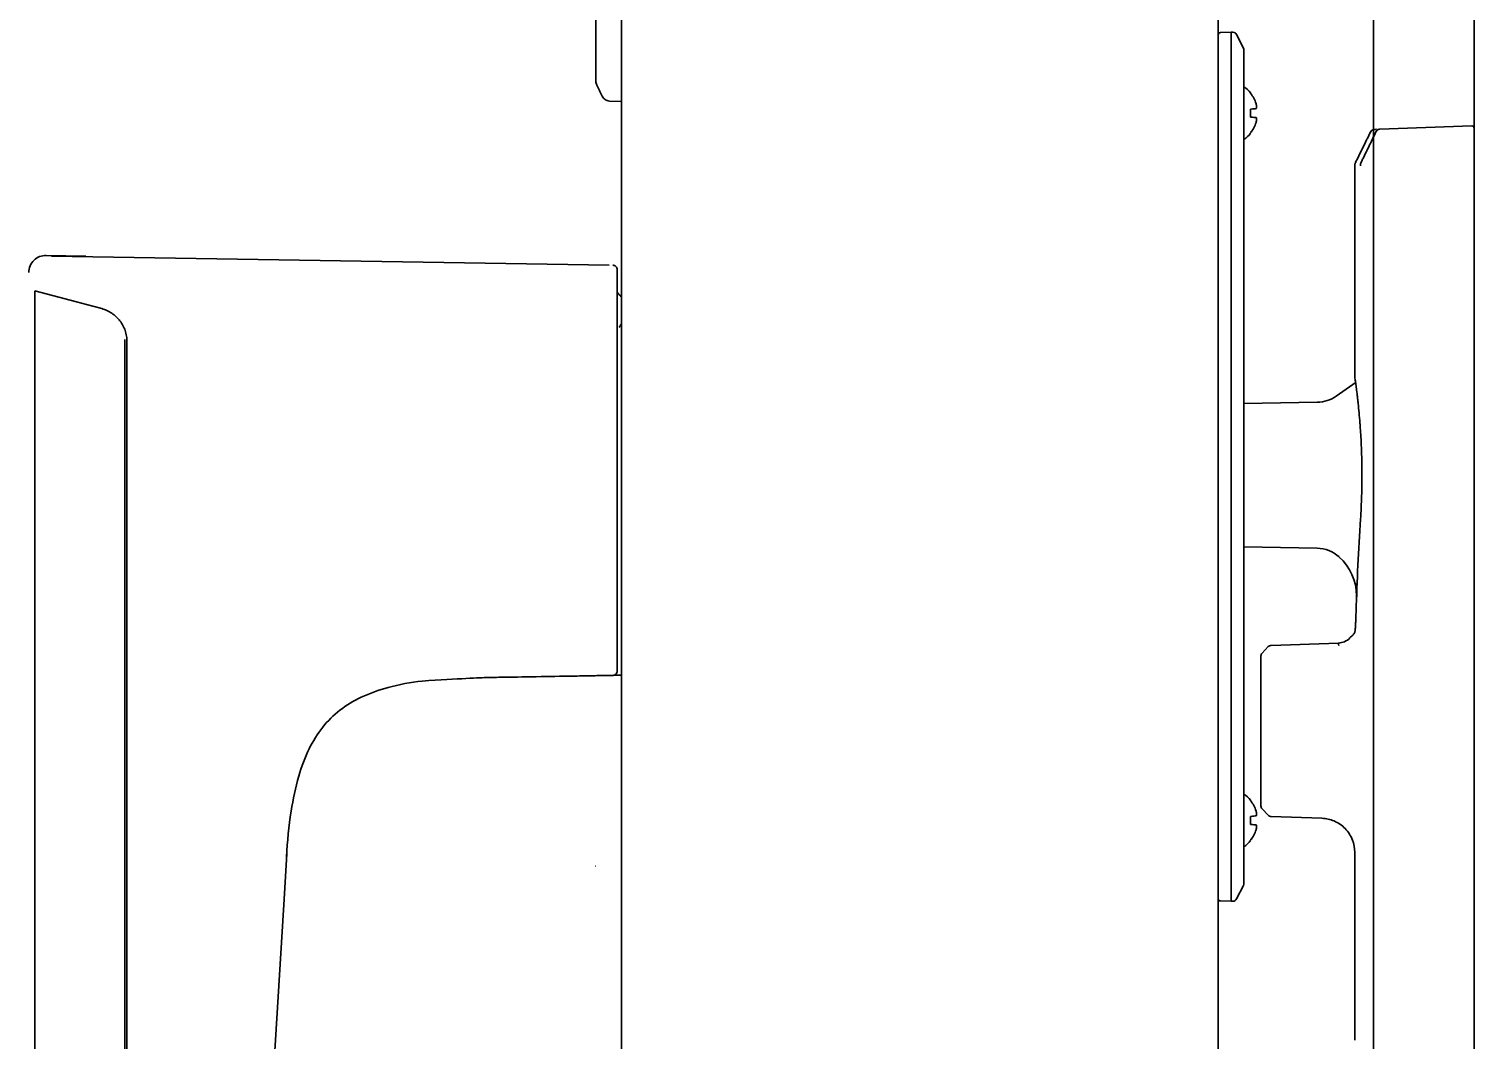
# Model space of a CAD drawing. Header units: inches. Extents: x 786 to 5593, y 691 to 5453.
# Drawn here: x 2058.7 to 2228.2, y 3323.3 to 3441.9 of the extents above; entities that cross this region are included whole.
import ezdxf

# ---------------------------------------------------------------- set-up
doc = ezdxf.new("R2010")
doc.units = ezdxf.units.IN
doc.layers.add('1', color=7, linetype='Continuous', true_color=0xffffff)

msp = doc.modelspace()

# ---------------------------------------------------------------- linework, layer by layer
at = {"layer": '1', "color": 7, "linetype": 'Continuous', "lineweight": 35}
for p, q in [((2128.22, 2811.65), (2128.22, 3926.16)), ((2198.22, 2811.65), (2198.22, 3926.16)), ((2228.22, 2767.25), (2228.22, 3912.86)), ((2216.42, 3881.66), (2216.42, 3221.73)), ((2125.22, 3437.47), (2125.22, 3444.79)), ((2198.46, 3441.52), (2199.72, 3441.57)), ((2199.72, 3441.57), (2199.72, 3435.57)), ((2199.72, 3441.57), (2199.93, 3441.56)), ((2201.16, 3439.69), (2200.36, 3441.28)), ((2201.22, 3439.42), (2201.22, 3435.57)), ((2125.16, 3437.94), (2125.22, 3437.94)), ((2199.72, 3435.57), (2199.72, 3345.57)), ((2201.22, 3435.57), (2201.22, 3345.57)), ((2202.01, 3434.39), (2202.01, 3434.44)), ((2128.22, 3433.41), (2126.81, 3433.48)), ((2217.16, 3430.18), (2227.96, 3430.56)), ((2214.22, 3425.85), (2214.22, 3401.16)), ((2060.75, 3415.37), (2065.41, 3415.29)), ((2061.38, 3415.29), (2126.78, 3414.21)), ((2064.29, 3409.91), (2059.42, 3411.22)), ((2059.42, 3235.52), (2059.42, 3411.22)), ((2064.29, 3409.91), (2065.46, 3409.6)), ((2067.26, 3409.12), (2065.46, 3409.6)), ((2069.97, 3405.51), (2069.97, 3241.09)), ((2069.99, 3405.51), (2069.99, 3241.09)), ((2070.22, 3405.25), (2070.22, 3240.78)), ((2214.37, 3400.48), (2212.05, 3398.86)), ((2209.83, 3398.13), (2201.22, 3397.98)), ((2127.72, 3388.94), (2127.72, 3392.19)), ((2201.22, 3381.15), (2209.8, 3381)), ((2214.43, 3375.13), (2214.43, 3376.45)), ((2212.3, 3369.88), (2204.42, 3369.61)), ((2203.22, 3350.77), (2203.22, 3368.36)), ((2204.08, 3369.46), (2203.36, 3368.71)), ((2202.01, 3351.39), (2202.01, 3351.44)), ((2203.36, 3350.42), (2204.08, 3349.68)), ((2204.42, 3349.52), (2210.36, 3349.32)), ((2088.64, 3339.83), (2088.97, 3345.14)), ((2199.72, 3345.57), (2199.72, 3339.57)), ((2201.22, 3341.71), (2201.22, 3345.57)), ((2214.22, 3345.32), (2214.22, 3323.29)), ((2125.16, 3343.7), (2125.22, 3343.7)), ((2200.36, 3339.85), (2201.16, 3341.44)), ((2083.04, 3248.17), (2088.64, 3339.83)), ((2199.72, 3339.57), (2198.46, 3339.61)), ((2199.93, 3339.57), (2199.72, 3339.57))]:
    msp.add_line(p, q, dxfattribs=at)
for centre, radius, start, end in [((2198.47, 3441.27), 0.25, 92, 180), ((2199.91, 3441.06), 0.5, 26.5651, 88), ((2200.62, 3439.42), 0.6, 0, 26.5651), ((2199.12, 3432.07), 3.74, 39.3865, 55.8441), ((2199.12, 3432.07), 3.74, 304.1559, 320.6449), ((2216.54, 3429.66), 0.5, 92, 153.8689), ((2227.97, 3430.31), 0.25, 0, 92), ((2060.72, 3413.37), 2, 89, 180), ((2209.76, 3402.13), 4, 271, 305), ((2209.73, 3377), 4, 48.1451, 89), ((2208.33, 3375.43), 6.1, 0, 48.1451), ((2203.72, 3368.36), 0.5, 136, 180), ((2204.44, 3369.11), 0.5, 92, 136), ((2199.12, 3349.07), 3.74, 39.3865, 55.8441), ((2203.72, 3350.77), 0.5, 180, 224), ((2204.44, 3350.02), 0.5, 224, 268), ((2199.12, 3349.07), 3.74, 304.1559, 320.6449), ((2200.62, 3341.71), 0.6, 333.4349, 0), ((2198.47, 3339.86), 0.25, 180, 268), ((2199.91, 3340.07), 0.5, 272, 333.4349)]:
    msp.add_arc(centre, radius, start, end, dxfattribs=at)
for centre, major_axis, ratio, start_param, end_param in [((2199.1, 3432.07), (0.87, 3.62), 0.997235, 5.247399, 5.62012), ((2199.1, 3432.36), (3.72, 0.27), 0.017407, 5.611261, 5.983982), ((2199.06, 3432.32), (3.6, 0.81), 0.902278, 6.178468, 6.295334), ((2199.06, 3432.62), (3.67, 0.38), 0.420739, 6.027806, 6.144672), ((2199.1, 3431.77), (-3.72, 0.27), 0.017407, 3.440796, 3.813517), ((2199.1, 3432.06), (-0.87, 3.62), 0.997235, 3.804658, 4.177379), ((2199.06, 3431.51), (-3.67, 0.38), 0.420739, 3.280106, 3.396972), ((2199.06, 3431.81), (-3.6, 0.81), 0.902278, 3.129444, 3.24631), ((2294.35, 3369.71), (4.14, 161.11), 0.496689, 1.492164, 1.559574), ((2199.1, 3349.07), (0.87, 3.62), 0.997235, 5.247399, 5.62012), ((2199.1, 3349.36), (3.72, 0.27), 0.017407, 5.611261, 5.983982), ((2199.06, 3349.32), (3.6, 0.81), 0.902278, 6.178468, 6.295334), ((2199.06, 3349.62), (3.67, 0.38), 0.420739, 6.027806, 6.144672), ((2199.1, 3348.77), (-3.72, 0.27), 0.017407, 3.440796, 3.813517), ((2199.1, 3349.06), (-0.87, 3.62), 0.997235, 3.804658, 4.177379), ((2199.06, 3348.51), (-3.67, 0.38), 0.420739, 3.280106, 3.396972), ((2199.06, 3348.81), (-3.6, 0.81), 0.902278, 3.129444, 3.24631)]:
    msp.add_ellipse(centre, major_axis=major_axis, ratio=ratio, start_param=start_param, end_param=end_param, dxfattribs=at)
for points, knots in [([(2125.22, 3435.79), (2125.22, 3435.79), (2125.22, 3435.8), (2125.22, 3435.81), (2125.22, 3435.81), (2125.22, 3435.83), (2125.22, 3435.83), (2125.22, 3435.84), (2125.22, 3435.85), (2125.22, 3435.87), (2125.22, 3435.89), (2125.22, 3435.93), (2125.22, 3435.95), (2125.22, 3435.99), (2125.22, 3436.02), (2125.22, 3436.1), (2125.22, 3436.16), (2125.22, 3436.27), (2125.22, 3436.31), (2125.22, 3436.37), (2125.22, 3436.39), (2125.22, 3436.43), (2125.22, 3436.45), (2125.22, 3436.56), (2125.22, 3436.66), (2125.22, 3436.81), (2125.22, 3436.86), (2125.22, 3436.97), (2125.22, 3437.03), (2125.22, 3437.15), (2125.22, 3437.21), (2125.22, 3437.33), (2125.22, 3437.4), (2125.22, 3437.47)], [0, 0, 0, 0, 0.0625, 0.0625, 0.125, 0.125, 0.15625, 0.15625, 0.1875, 0.1875, 0.25, 0.25, 0.3125, 0.3125, 0.375, 0.375, 0.5, 0.5, 0.5625, 0.5625, 0.59375, 0.59375, 0.625, 0.625, 0.75, 0.75, 0.8125, 0.8125, 0.875, 0.875, 0.9375, 0.9375, 1, 1, 1, 1]), ([(2125.22, 3435.79), (2125.22, 3435.72), (2125.23, 3435.64), (2125.26, 3435.5), (2125.29, 3435.42), (2125.32, 3435.36)], [0, 0, 0, 0, 0.5, 0.5, 1, 1, 1, 1]), ([(2125.96, 3434.04), (2126, 3433.96), (2126.05, 3433.89), (2126.17, 3433.75), (2126.23, 3433.69), (2126.38, 3433.6), (2126.46, 3433.56), (2126.63, 3433.5), (2126.72, 3433.49), (2126.81, 3433.48)], [0, 0, 0, 0, 0.25, 0.25, 0.5, 0.5, 0.75, 0.75, 1, 1, 1, 1]), ([(2202.01, 3431.6), (2202.01, 3431.64), (2202.01, 3431.68), (2202.01, 3431.75), (2202.01, 3431.79), (2202.01, 3431.87), (2202.01, 3431.91), (2202.01, 3431.99), (2202.01, 3432.03), (2202.01, 3432.14), (2202.01, 3432.22), (2202.01, 3432.34), (2202.01, 3432.38), (2202.01, 3432.46), (2202.01, 3432.5), (2202.01, 3432.53)], [0, 0, 0, 0, 0.125, 0.125, 0.25, 0.25, 0.375, 0.375, 0.5, 0.5, 0.75, 0.75, 0.875, 0.875, 1, 1, 1, 1]), ([(2216.52, 3430.16), (2216.52, 3430.16), (2216.52, 3430.16), (2216.52, 3430.16), (2216.52, 3430.16), (2216.54, 3430.16), (2216.59, 3430.16), (2216.63, 3430.16), (2216.7, 3430.16), (2216.73, 3430.17), (2216.76, 3430.17)], [0, 0, 0, 0, 0.000204, 0.000204, 0.204057, 0.407909, 0.407909, 0.815615, 0.815615, 1, 1, 1, 1]), ([(2216.73, 3429.9), (2216.75, 3429.94), (2216.78, 3429.98), (2216.83, 3430.05), (2216.87, 3430.08), (2216.94, 3430.12), (2216.98, 3430.14), (2217.07, 3430.17), (2217.11, 3430.18), (2217.16, 3430.18)], [0, 0, 0, 0, 0.25, 0.25, 0.5, 0.5, 0.75, 0.75, 1, 1, 1, 1]), ([(2214.98, 3426.31), (2214.95, 3426.24), (2214.92, 3426.17), (2214.89, 3426.02), (2214.88, 3425.95), (2214.88, 3425.87)], [0, 0, 0, 0, 0.5, 0.5, 1, 1, 1, 1]), ([(2127.49, 3414.13), (2127.48, 3414.14), (2127.45, 3414.15), (2127.39, 3414.18), (2127.32, 3414.2), (2127.26, 3414.21), (2127.22, 3414.21)], [0, 0, 0, 0, 0.345049, 0.553438, 0.718544, 1, 1, 1, 1]), ([(2127.72, 3413.71), (2127.72, 3413.77), (2127.7, 3413.9), (2127.58, 3414.07), (2127.41, 3414.19), (2127.29, 3414.21), (2127.23, 3414.21)], [0, 0, 0, 0, 0.253123, 0.506246, 0.759369, 1, 1, 1, 1]), ([(2127.72, 3392.19), (2127.72, 3392.22), (2127.72, 3392.27), (2127.72, 3392.34), (2127.72, 3392.42), (2127.72, 3392.49), (2127.72, 3392.56), (2127.72, 3392.64), (2127.72, 3392.71), (2127.72, 3392.78), (2127.72, 3392.85), (2127.72, 3392.93), (2127.72, 3393), (2127.72, 3393.07), (2127.72, 3393.14), (2127.72, 3393.21), (2127.72, 3393.28), (2127.72, 3393.35), (2127.72, 3393.42), (2127.72, 3393.49), (2127.72, 3393.56), (2127.72, 3393.63), (2127.72, 3393.7), (2127.72, 3393.77), (2127.72, 3393.83), (2127.72, 3393.9), (2127.72, 3393.97), (2127.72, 3394.03), (2127.72, 3394.1), (2127.72, 3394.17), (2127.72, 3394.23), (2127.72, 3394.3), (2127.72, 3394.36), (2127.72, 3394.43), (2127.72, 3394.49), (2127.72, 3394.56), (2127.72, 3394.62), (2127.72, 3394.69), (2127.72, 3394.75), (2127.72, 3394.81), (2127.72, 3394.87), (2127.72, 3394.94), (2127.72, 3395), (2127.72, 3395.06), (2127.72, 3395.12), (2127.72, 3395.18), (2127.72, 3395.24), (2127.72, 3395.3), (2127.72, 3395.36), (2127.72, 3395.42), (2127.72, 3395.48), (2127.72, 3395.54), (2127.72, 3395.6), (2127.72, 3395.66), (2127.72, 3395.72), (2127.72, 3395.77), (2127.72, 3395.83), (2127.72, 3395.89), (2127.72, 3395.94), (2127.72, 3396), (2127.72, 3396.06), (2127.72, 3396.11), (2127.72, 3396.17), (2127.72, 3396.22), (2127.72, 3396.28), (2127.72, 3396.33), (2127.72, 3396.39), (2127.72, 3396.44), (2127.72, 3396.49), (2127.72, 3396.55), (2127.72, 3396.6), (2127.72, 3396.65), (2127.72, 3396.7), (2127.72, 3396.75), (2127.72, 3396.81), (2127.72, 3396.86), (2127.72, 3396.91), (2127.72, 3396.96), (2127.72, 3397.01), (2127.72, 3397.06), (2127.72, 3397.11), (2127.72, 3397.16), (2127.72, 3397.21), (2127.72, 3397.25), (2127.72, 3397.3), (2127.72, 3397.35), (2127.72, 3397.4), (2127.72, 3397.44), (2127.72, 3397.49), (2127.72, 3397.54), (2127.72, 3397.58), (2127.72, 3397.63), (2127.72, 3397.68), (2127.72, 3397.72), (2127.72, 3397.77), (2127.72, 3397.81), (2127.72, 3397.85), (2127.72, 3397.9), (2127.72, 3397.94), (2127.72, 3397.99), (2127.72, 3398.03), (2127.72, 3398.07), (2127.72, 3398.11), (2127.72, 3398.16), (2127.72, 3398.2), (2127.72, 3398.24), (2127.72, 3398.28), (2127.72, 3398.32), (2127.72, 3398.36), (2127.72, 3398.4), (2127.72, 3398.44), (2127.72, 3398.48), (2127.72, 3398.52), (2127.72, 3398.56), (2127.72, 3398.6), (2127.72, 3398.63), (2127.72, 3398.67), (2127.72, 3398.71), (2127.72, 3398.75), (2127.72, 3398.78), (2127.72, 3398.82), (2127.72, 3398.86), (2127.72, 3398.89), (2127.72, 3398.93), (2127.72, 3398.96), (2127.72, 3399), (2127.72, 3399.03), (2127.72, 3399.07), (2127.72, 3399.1), (2127.72, 3399.13), (2127.72, 3399.17), (2127.72, 3399.2), (2127.72, 3399.23), (2127.72, 3399.27), (2127.72, 3399.3), (2127.72, 3399.33), (2127.72, 3399.36), (2127.72, 3399.39), (2127.72, 3399.42), (2127.72, 3399.46), (2127.72, 3399.49), (2127.72, 3399.52), (2127.72, 3399.55), (2127.72, 3399.57), (2127.72, 3399.6), (2127.72, 3399.63), (2127.72, 3399.66), (2127.72, 3399.69), (2127.72, 3399.72), (2127.72, 3399.74), (2127.72, 3399.77), (2127.72, 3399.8), (2127.72, 3399.83), (2127.72, 3399.85), (2127.72, 3399.88), (2127.72, 3399.9), (2127.72, 3399.93), (2127.72, 3399.95), (2127.72, 3399.98), (2127.72, 3400), (2127.72, 3400.03), (2127.72, 3400.05), (2127.72, 3400.08), (2127.72, 3400.1), (2127.72, 3400.12), (2127.72, 3400.14), (2127.72, 3400.17), (2127.72, 3400.19), (2127.72, 3400.21), (2127.72, 3400.23), (2127.72, 3400.25), (2127.72, 3400.27), (2127.72, 3400.29), (2127.72, 3400.32), (2127.72, 3400.34), (2127.72, 3400.36), (2127.72, 3400.37), (2127.72, 3400.39), (2127.72, 3400.65), (2127.72, 3401.13), (2127.72, 3401.8), (2127.72, 3402.4), (2127.72, 3402.93), (2127.72, 3403.4), (2127.72, 3403.81), (2127.72, 3404.21), (2127.72, 3404.6), (2127.72, 3404.99), (2127.72, 3405.37), (2127.72, 3405.73), (2127.72, 3406.07), (2127.72, 3406.39), (2127.72, 3406.69), (2127.72, 3406.97), (2127.72, 3407.23), (2127.72, 3407.55), (2127.72, 3407.91), (2127.72, 3408.32), (2127.72, 3408.71), (2127.72, 3409.1), (2127.72, 3409.47), (2127.72, 3409.82), (2127.72, 3410.13), (2127.72, 3410.4), (2127.72, 3410.63), (2127.72, 3410.86), (2127.72, 3411.08), (2127.72, 3411.3), (2127.72, 3411.52), (2127.72, 3411.73), (2127.72, 3411.93), (2127.72, 3412.13), (2127.72, 3412.35), (2127.72, 3412.6), (2127.72, 3412.85), (2127.72, 3413.1), (2127.72, 3413.25), (2127.72, 3413.33), (2127.72, 3413.35), (2127.72, 3413.37), (2127.72, 3413.39), (2127.72, 3413.4), (2127.72, 3413.42), (2127.72, 3413.44), (2127.72, 3413.45), (2127.72, 3413.47), (2127.72, 3413.49), (2127.72, 3413.5), (2127.72, 3413.52), (2127.72, 3413.53), (2127.72, 3413.55), (2127.72, 3413.56), (2127.72, 3413.57), (2127.72, 3413.59), (2127.72, 3413.6), (2127.72, 3413.61), (2127.72, 3413.62), (2127.72, 3413.63), (2127.72, 3413.64), (2127.72, 3413.65), (2127.72, 3413.66), (2127.72, 3413.67), (2127.72, 3413.68), (2127.72, 3413.68), (2127.72, 3413.69), (2127.72, 3413.69), (2127.72, 3413.7), (2127.72, 3413.7), (2127.72, 3413.71), (2127.72, 3413.71), (2127.72, 3413.71), (2127.72, 3413.71), (2127.72, 3413.71)], [0, 0, 0, 0, 0.002231, 0.004452, 0.006664, 0.008866, 0.011059, 0.013243, 0.015418, 0.017583, 0.01974, 0.021886, 0.024024, 0.026152, 0.028271, 0.030381, 0.032481, 0.034573, 0.036655, 0.038727, 0.040791, 0.042845, 0.04489, 0.046926, 0.048953, 0.05097, 0.052978, 0.054977, 0.056967, 0.058947, 0.060919, 0.062881, 0.064834, 0.066778, 0.068712, 0.070637, 0.072554, 0.07446, 0.076358, 0.078247, 0.080126, 0.081996, 0.083857, 0.085709, 0.087552, 0.089386, 0.09121, 0.093025, 0.094831, 0.096628, 0.098416, 0.100194, 0.101963, 0.103724, 0.105475, 0.107217, 0.108949, 0.110673, 0.112387, 0.114093, 0.115789, 0.117476, 0.119153, 0.120822, 0.122481, 0.124132, 0.125773, 0.127405, 0.129028, 0.130642, 0.132246, 0.133842, 0.135428, 0.137005, 0.138573, 0.140132, 0.141681, 0.143221, 0.144753, 0.146274, 0.147787, 0.149291, 0.150785, 0.15227, 0.153746, 0.155213, 0.156671, 0.158119, 0.159558, 0.160988, 0.162409, 0.163821, 0.165223, 0.166616, 0.168, 0.169374, 0.17074, 0.172096, 0.173443, 0.174781, 0.176109, 0.177429, 0.178739, 0.18004, 0.181331, 0.182613, 0.183887, 0.18515, 0.186405, 0.187651, 0.188887, 0.190114, 0.191331, 0.19254, 0.193739, 0.194929, 0.19611, 0.197281, 0.198443, 0.199596, 0.20074, 0.201875, 0.203, 0.204116, 0.205223, 0.20632, 0.207408, 0.208488, 0.209557, 0.210618, 0.211669, 0.212711, 0.213744, 0.214768, 0.215782, 0.216787, 0.217783, 0.218769, 0.219747, 0.220715, 0.221674, 0.222623, 0.223563, 0.224495, 0.225416, 0.226329, 0.227232, 0.228127, 0.229011, 0.229887, 0.230753, 0.231611, 0.232459, 0.233297, 0.234127, 0.234947, 0.235758, 0.23656, 0.237352, 0.238135, 0.238909, 0.239674, 0.24043, 0.241176, 0.241913, 0.242641, 0.243359, 0.244069, 0.244769, 0.24546, 0.246142, 0.246814, 0.247477, 0.248131, 0.248776, 0.249411, 0.250038, 0.250655, 0.251263, 0.275223, 0.297239, 0.31731, 0.335451, 0.35169, 0.366041, 0.378509, 0.393601, 0.408191, 0.422266, 0.435818, 0.448837, 0.461317, 0.473254, 0.484643, 0.495483, 0.505772, 0.523934, 0.542027, 0.560075, 0.578102, 0.596118, 0.614129, 0.632141, 0.645139, 0.658368, 0.671821, 0.685487, 0.699354, 0.713425, 0.727704, 0.742195, 0.756903, 0.774799, 0.796006, 0.820536, 0.848409, 0.879653, 0.882608, 0.885592, 0.888604, 0.891645, 0.894714, 0.897811, 0.900937, 0.904092, 0.907275, 0.910486, 0.913726, 0.916994, 0.920291, 0.923616, 0.92697, 0.930352, 0.933762, 0.937201, 0.940668, 0.944164, 0.947688, 0.95124, 0.954821, 0.95843, 0.962068, 0.965734, 0.969428, 0.97315, 0.976901, 0.98068, 0.984488, 0.988323, 0.992187, 0.99608, 1, 1, 1, 1]), ([(2127.72, 3411.03), (2127.8, 3410.95), (2127.88, 3410.85), (2128.04, 3410.66), (2128.13, 3410.56), (2128.22, 3410.46)], [0, 0, 0, 0, 0.5, 0.5, 1, 1, 1, 1]), ([(2070.22, 3405.25), (2070.22, 3405.47), (2070.2, 3405.69), (2070.13, 3406.12), (2070.08, 3406.33), (2069.94, 3406.75), (2069.85, 3406.95), (2069.64, 3407.33), (2069.53, 3407.52), (2069.26, 3407.86), (2069.11, 3408.02), (2068.8, 3408.32), (2068.62, 3408.46), (2068.26, 3408.7), (2068.07, 3408.81), (2067.67, 3408.99), (2067.47, 3409.06), (2067.26, 3409.12)], [0, 0, 0, 0, 0.125, 0.125, 0.25, 0.25, 0.375, 0.375, 0.5, 0.5, 0.625, 0.625, 0.75, 0.75, 0.875, 0.875, 1, 1, 1, 1]), ([(2127.72, 3366.99), (2127.72, 3366.59), (2127.72, 3367.06), (2127.72, 3367.14), (2127.72, 3367.26), (2127.72, 3367.39), (2127.72, 3367.54), (2127.72, 3367.71), (2127.72, 3367.9), (2127.72, 3368.11), (2127.72, 3368.38), (2127.72, 3368.72), (2127.72, 3369.12), (2127.72, 3369.53), (2127.72, 3369.96), (2127.72, 3370.36), (2127.72, 3370.73), (2127.72, 3371.08), (2127.72, 3371.42), (2127.72, 3371.76), (2127.72, 3372.1), (2127.72, 3372.44), (2127.72, 3372.78), (2127.72, 3373.27), (2127.72, 3373.93), (2127.72, 3374.76), (2127.72, 3375.59), (2127.72, 3376.38), (2127.72, 3377.14), (2127.72, 3377.82), (2127.72, 3378.44), (2127.72, 3378.99), (2127.72, 3379.46), (2127.72, 3379.86), (2127.72, 3380.3), (2127.72, 3380.84), (2127.72, 3381.53), (2127.72, 3382.22), (2127.72, 3382.88), (2127.72, 3383.45), (2127.72, 3383.95), (2127.72, 3384.42), (2127.72, 3384.9), (2127.72, 3385.42), (2127.72, 3386.01), (2127.72, 3386.55), (2127.72, 3387.01), (2127.72, 3387.35), (2127.72, 3387.67), (2127.72, 3387.96), (2127.72, 3388.22), (2127.72, 3388.44), (2127.72, 3388.64), (2127.72, 3388.8), (2127.72, 3388.9), (2127.72, 3388.94), (2127.72, 3388.94), (2127.72, 3388.94), (2127.72, 3388.94), (2127.72, 3395.63), (2127.72, 3402.32), (2127.72, 3409.02)], [0, 0, 0, 0, 0.008528, 0.023671, 0.039558, 0.056192, 0.073567, 0.091674, 0.110498, 0.130019, 0.150213, 0.180483, 0.209545, 0.237452, 0.264247, 0.289964, 0.309205, 0.327931, 0.346124, 0.36377, 0.380858, 0.397386, 0.413354, 0.42876, 0.465745, 0.501193, 0.535171, 0.567658, 0.596376, 0.622197, 0.645117, 0.665138, 0.682276, 0.696542, 0.707942, 0.729414, 0.75316, 0.779204, 0.800858, 0.820141, 0.837031, 0.851511, 0.867036, 0.884438, 0.903717, 0.924882, 0.937284, 0.948672, 0.959048, 0.968413, 0.976764, 0.9841, 0.99042, 0.99572, 1, 1, 1, 1.000001, 1.000001, 1.000001, 1.653754, 1.653754, 1.653754, 1.653754]), ([(2214.22, 3401.18), (2214.22, 3401.18), (2214.22, 3401.18), (2214.22, 3401.18), (2214.22, 3401.18), (2214.22, 3401.17), (2214.23, 3401.14), (2214.23, 3401.12), (2214.24, 3401.03), (2214.26, 3400.93), (2214.28, 3400.75), (2214.29, 3400.68), (2214.31, 3400.57), (2214.31, 3400.52), (2214.32, 3400.44), (2214.33, 3400.4), (2214.36, 3400.17), (2214.39, 3399.96), (2214.45, 3399.48), (2214.48, 3399.22), (2214.52, 3398.85), (2214.54, 3398.74), (2214.55, 3398.63), (2214.56, 3398.55), (2214.56, 3398.51), (2214.59, 3398.31), (2214.6, 3398.15), (2214.66, 3397.64), (2214.69, 3397.28), (2214.76, 3396.52), (2214.8, 3396.12), (2214.83, 3395.65), (2214.84, 3395.6), (2214.85, 3395.49), (2214.86, 3395.33), (2214.87, 3395.17), (2214.89, 3394.84), (2214.91, 3394.62), (2214.95, 3393.96), (2214.97, 3393.5), (2215, 3392.8), (2215.01, 3392.56), (2215.02, 3392.26), (2215.02, 3392.2), (2215.03, 3392.08), (2215.03, 3392.02), (2215.04, 3391.84), (2215.04, 3391.71), (2215.05, 3391.11), (2215.07, 3390.13), (2215.07, 3389.15), (2215.06, 3388.53), (2215.06, 3388.41), (2215.06, 3388.23), (2215.06, 3388.17), (2215.05, 3388.04), (2215.05, 3387.74), (2215.04, 3387.43), (2215.02, 3386.71), (2215, 3386.24), (2214.95, 3385.31), (2214.93, 3384.86), (2214.9, 3384.41)], [0, 0, 0, 0, 0.007657, 0.007657, 0.015471, 0.031099, 0.031099, 0.062353, 0.062353, 0.124863, 0.124863, 0.156118, 0.156118, 0.171746, 0.171746, 0.187373, 0.187373, 0.249883, 0.249883, 0.312393, 0.312393, 0.32802, 0.335834, 0.335834, 0.343647, 0.343647, 0.374902, 0.374902, 0.437412, 0.437412, 0.499922, 0.499922, 0.507736, 0.507736, 0.515549, 0.531177, 0.531177, 0.562432, 0.562432, 0.624941, 0.624941, 0.656196, 0.656196, 0.66401, 0.66401, 0.671824, 0.671824, 0.687451, 0.687451, 0.749961, 0.812471, 0.812471, 0.828098, 0.828098, 0.835912, 0.835912, 0.843726, 0.87498, 0.87498, 0.93749, 0.93749, 1, 1, 1, 1]), ([(2214.38, 3373.57), (2214.37, 3373.36), (2214.36, 3373.15), (2214.36, 3372.9), (2214.35, 3372.85), (2214.35, 3372.76), (2214.35, 3372.71), (2214.34, 3372.57), (2214.34, 3372.47), (2214.32, 3372.21), (2214.32, 3372.04), (2214.3, 3371.72), (2214.29, 3371.58), (2214.28, 3371.44)], [0, 0, 0, 0, 0.25, 0.25, 0.3125, 0.3125, 0.375, 0.375, 0.5, 0.5, 0.75, 0.75, 1, 1, 1, 1]), ([(2214.28, 3371.44), (2214.28, 3371.44), (2214.28, 3371.44), (2214.28, 3371.44), (2214.28, 3371.43), (2214.28, 3371.43), (2214.28, 3371.41), (2214.28, 3371.38), (2214.27, 3371.32), (2214.26, 3371.27), (2214.23, 3371.17), (2214.21, 3371.12), (2214.15, 3371.01), (2214.12, 3370.96), (2214.06, 3370.88), (2214.03, 3370.84), (2213.96, 3370.77), (2213.93, 3370.74), (2213.87, 3370.69), (2213.85, 3370.66), (2213.8, 3370.63), (2213.78, 3370.62), (2213.77, 3370.6), (2213.76, 3370.6), (2213.76, 3370.6), (2213.76, 3370.6), (2213.75, 3370.59), (2213.75, 3370.59), (2213.75, 3370.59)], [0, 0, 0, 0, 0.001957, 0.001957, 0.003915, 0.00783, 0.015659, 0.031319, 0.062637, 0.125274, 0.125274, 0.250548, 0.250548, 0.375822, 0.375822, 0.501096, 0.501096, 0.62637, 0.62637, 0.751644, 0.751644, 0.876918, 0.876918, 0.908237, 0.908237, 0.939555, 0.939555, 1, 1, 1, 1]), ([(2213.75, 3370.63), (2213.72, 3370.58), (2213.55, 3370.31), (2213.03, 3370.01), (2212.55, 3369.89), (2212.29, 3369.88)], [0, 0, 0, 0, 0.100045, 0.567028, 1, 1, 1, 1]), ([(2212.35, 3369.59), (2212.34, 3369.59), (2212.34, 3369.6), (2212.34, 3369.61), (2212.34, 3369.62), (2212.34, 3369.63), (2212.34, 3369.64), (2212.33, 3369.66), (2212.33, 3369.67), (2212.33, 3369.68), (2212.33, 3369.69), (2212.33, 3369.7), (2212.33, 3369.71), (2212.32, 3369.72), (2212.32, 3369.72), (2212.32, 3369.73), (2212.32, 3369.74), (2212.32, 3369.75), (2212.32, 3369.76), (2212.32, 3369.77), (2212.31, 3369.77), (2212.31, 3369.78), (2212.31, 3369.79), (2212.31, 3369.8), (2212.31, 3369.8), (2212.31, 3369.81), (2212.31, 3369.81), (2212.31, 3369.82), (2212.31, 3369.83), (2212.31, 3369.83), (2212.3, 3369.84), (2212.3, 3369.84), (2212.3, 3369.85), (2212.3, 3369.85), (2212.3, 3369.85), (2212.3, 3369.86), (2212.3, 3369.86), (2212.3, 3369.86), (2212.3, 3369.87), (2212.3, 3369.87), (2212.3, 3369.87), (2212.3, 3369.87), (2212.3, 3369.88), (2212.3, 3369.88), (2212.3, 3369.88), (2212.3, 3369.88), (2212.3, 3369.88), (2212.3, 3369.88), (2212.3, 3369.88), (2212.3, 3369.88), (2212.3, 3369.88)], [0, 0, 0, 0, 0.020865, 0.04173, 0.062595, 0.083459, 0.104322, 0.125186, 0.146049, 0.166912, 0.187774, 0.208636, 0.229498, 0.25036, 0.271222, 0.292083, 0.312944, 0.333805, 0.354665, 0.375526, 0.396387, 0.417247, 0.438107, 0.458967, 0.479828, 0.500688, 0.521548, 0.542408, 0.563268, 0.584128, 0.604988, 0.625848, 0.646709, 0.667569, 0.68843, 0.70929, 0.730151, 0.751012, 0.771873, 0.792734, 0.813596, 0.834457, 0.855319, 0.876182, 0.897044, 0.917907, 0.93877, 0.959634, 0.980497, 1, 1, 1, 1]), ([(2127.23, 3366.09), (2127.29, 3366.09), (2127.35, 3366.1), (2127.47, 3366.15), (2127.53, 3366.19), (2127.62, 3366.29), (2127.66, 3366.35), (2127.71, 3366.47), (2127.72, 3366.53), (2127.72, 3366.74)], [0, 0, 0, 0, 0.25, 0.25, 0.5, 0.5, 0.75, 0.75, 1, 1, 1, 1]), ([(2088.95, 3344.81), (2089.01, 3346.61), (2089.35, 3349.78), (2090.2, 3354.05), (2091.43, 3357.38), (2093.06, 3360.03), (2095.15, 3362.1), (2097.78, 3363.68), (2101.07, 3364.81), (2103.48, 3365.28), (2104.84, 3365.42)], [0, 0, 0, 0, 0.184439, 0.328312, 0.445898, 0.548172, 0.644965, 0.745867, 0.860639, 1, 1, 1, 1]), ([(2128.22, 3366.11), (2127.87, 3366.1), (2127.54, 3366.09), (2127.23, 3366.09), (2126.32, 3366.07), (2125.62, 3366.06), (2125.12, 3366.05), (2124.52, 3366.04), (2123.81, 3366.03), (2123.01, 3366.01), (2121.65, 3365.99), (2120.25, 3365.97), (2118.79, 3365.94), (2117.19, 3365.91), (2115.78, 3365.89), (2114.59, 3365.87), (2114.32, 3365.86), (2113.97, 3365.86), (2113.55, 3365.85), (2113, 3365.84), (2112.65, 3365.83), (2112.51, 3365.83), (2111.69, 3365.82), (2109.14, 3365.68), (2104.84, 3365.42)], [-0.042318, -0.042318, -0.042318, -0.042318, 0, 0, 0, 0.125, 0.125, 0.125, 0.25, 0.25, 0.25, 0.5, 0.5, 0.5, 0.75, 0.75, 0.75, 0.8125, 0.8125, 0.8125, 0.875, 0.875, 0.875, 1, 1, 1, 1]), ([(2202.01, 3348.6), (2202.01, 3348.64), (2202.01, 3348.68), (2202.01, 3348.75), (2202.01, 3348.79), (2202.01, 3348.87), (2202.01, 3348.91), (2202.01, 3348.99), (2202.01, 3349.03), (2202.01, 3349.14), (2202.01, 3349.22), (2202.01, 3349.34), (2202.01, 3349.38), (2202.01, 3349.46), (2202.01, 3349.5), (2202.01, 3349.53)], [0, 0, 0, 0, 0.125, 0.125, 0.25, 0.25, 0.375, 0.375, 0.5, 0.5, 0.75, 0.75, 0.875, 0.875, 1, 1, 1, 1]), ([(2210.36, 3349.32), (2210.87, 3349.29), (2211.86, 3349.08), (2213.18, 3348.18), (2214.03, 3346.82), (2214.21, 3345.83), (2214.22, 3345.32)], [0, 0, 0, 0, 0.240551, 0.499997, 0.759444, 1, 1, 1, 1])]:
    msp.add_open_spline(points, degree=3, knots=knots, dxfattribs=at)
for points, degree in [([(2125.32, 3435.36), (2125.96, 3434.04)], 1), ([(2202.06, 3429.82), (2202.06, 3429.8), (2202.04, 3429.91)], 2), ([(2216.1, 3429.9), (2215.2, 3428.08), (2214.31, 3426.26)], 2), ([(2214.98, 3426.31), (2216.73, 3429.9)], 1), ([(2214.34, 3426.29), (2214.21, 3426.09), (2214.23, 3425.85)], 2), ([(2128.21, 3407.36), (2128.08, 3407.14), (2127.96, 3406.93)], 2), ([(2214.43, 3376.45), (2214.43, 3376.59), (2214.43, 3376.73), (2214.42, 3376.87)], 3), ([(2202.06, 3346.82), (2202.06, 3346.8), (2202.04, 3346.91)], 2)]:
    msp.add_open_spline(points, degree=degree, dxfattribs=at)

doc.saveas('drawing.dxf')
